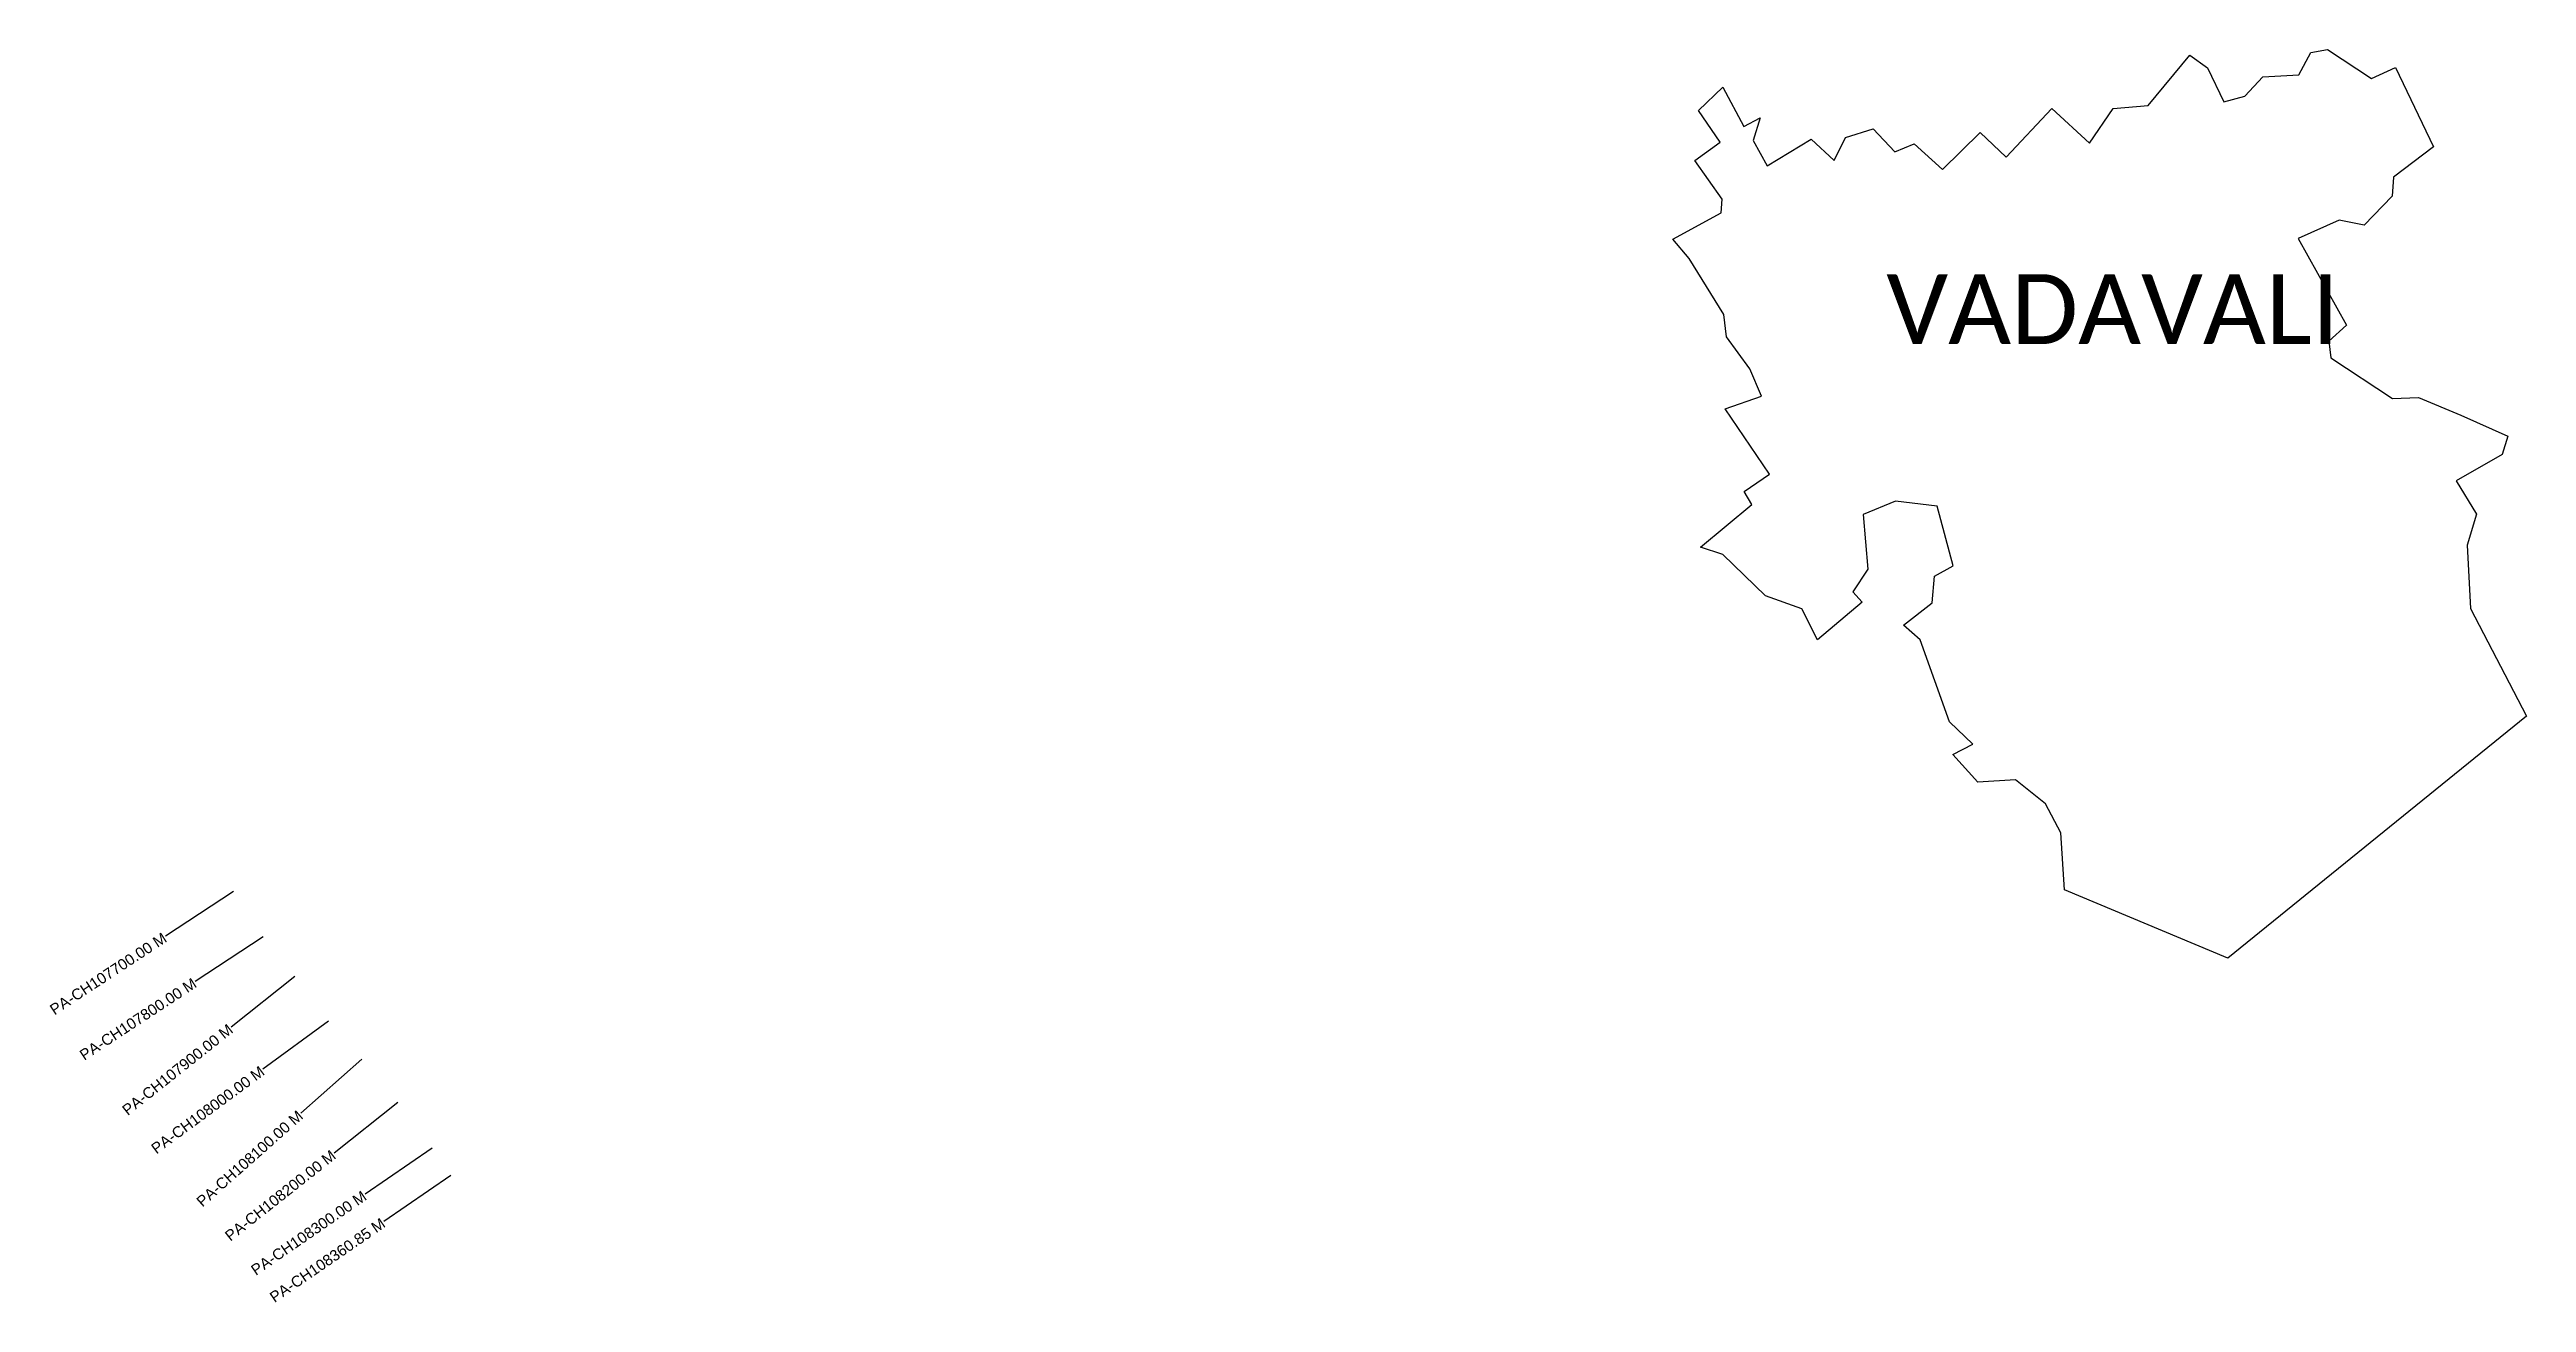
# Model space of a CAD drawing. Header units: metres. Extents: x 268033 to 272594, y 2138635 to 2140942.
import ezdxf
from ezdxf.enums import TextEntityAlignment as Align

# ---------------------------------------------------------------- set-up
doc = ezdxf.new("R2010")
doc.units = ezdxf.units.M
for name, color, linetype in [('CS', 134, 'Continuous'), ('CSMark', 6, 'Continuous'), ('village', 3, 'Continuous'), ('VILLAGE NAME', 250, 'Continuous')]:
    doc.layers.add(name, color=color, linetype=linetype)
doc.styles.add('DynamicDimensions', font='arial.ttf')
doc.styles.get("Standard").update_dxf_attribs({"font": 'simplex.shx'})

msp = doc.modelspace()

# ---------------------------------------------------------------- linework, layer by layer
at = {"layer": 'CS'}
for p, q in [((268371.7, 2139391.4), (268246.3, 2139309.1)), ((268426.6, 2139307.9), (268301.2, 2139225.5)), ((268484.8, 2139235), (268367.3, 2139141.7)), ((268546.6, 2139152.9), (268425.8, 2139064)), ((268607.8, 2139082.8), (268495.6, 2138983.2)), ((268674.5, 2139002.6), (268556.8, 2138909.6)), ((268737.7, 2138918.8), (268614, 2138833.9)), ((268772.1, 2138868.7), (268648.5, 2138783.7))]:
    msp.add_line(p, q, dxfattribs=at)
at = {"layer": 'village', "color": 3, "true_color": 0x00ff00}
msp.add_polyline3d([(272490.9, 2139912.3, 0), (272594.2, 2139714, 0), (272044.4, 2139268.5, 0), (271743.4, 2139394.5, 0), (271736.7, 2139499.3, 0), (271708.2, 2139553.1, 0), (271653.4, 2139597.1, 0), (271583.7, 2139592.5, 0), (271537.7, 2139643.6, 0), (271574.7, 2139662.9, 0), (271531.8, 2139703.6, 0), (271477.9, 2139854.9, 0), (271447.2, 2139881.6, 0), (271499.6, 2139923.3, 0), (271504, 2139972.3, 0), (271538.2, 2139991.1, 0), (271508.7, 2140101.2, 0), (271432.5, 2140110.1, 0), (271372.5, 2140085.4, 0), (271381.1, 2139985.2, 0), (271353.4, 2139943.2, 0), (271370.6, 2139924.3, 0), (271288.7, 2139855.1, 0), (271259.9, 2139912.1, 0), (271193.1, 2139936.1, 0), (271114.3, 2140012.1, 0), (271073, 2140025.3, 0), (271167.9, 2140103.9, 0), (271153.6, 2140128, 0), (271200.1, 2140159.8, 0), (271118.5, 2140280.4, 0), (271185.7, 2140303.9, 0), (271164.1, 2140353.7, 0), (271120.9, 2140412.7, 0), (271115.9, 2140453.7, 0), (271052.3, 2140557.1, 0), (271022.3, 2140592.5, 0), (271111.4, 2140641.1, 0), (271113.3, 2140666.4, 0), (271062.7, 2140737.7, 0), (271109.4, 2140771.2, 0), (271069.7, 2140829.5, 0), (271114.3, 2140872.5, 0), (271152.8, 2140800.5, 0), (271182.8, 2140816.1, 0), (271170.3, 2140774.5, 0), (271196, 2140727.6, 0), (271277.1, 2140776.9, 0), (271319.5, 2140737.4, 0), (271340.4, 2140779.7, 0), (271391.1, 2140795.9, 0), (271430.8, 2140753.4, 0), (271466.8, 2140768.6, 0), (271518.5, 2140721.2, 0), (271588.3, 2140789.4, 0), (271635.8, 2140743.6, 0), (271719.9, 2140833.1, 0), (271789.8, 2140769.5, 0), (271833.1, 2140833.4, 0), (271897.8, 2140838.9, 0), (271974.4, 2140931.5, 0), (272006.9, 2140908.1, 0), (272036.8, 2140845.9, 0), (272075.3, 2140855.9, 0), (272108.4, 2140891.9, 0), (272175.1, 2140895.5, 0), (272196.8, 2140936.6, 0), (272227.7, 2140942, 0), (272309.1, 2140888.9, 0), (272353, 2140908.7, 0), (272422.9, 2140762.6, 0), (272349.2, 2140706.9, 0), (272346.7, 2140671.9, 0), (272295.1, 2140618.8, 0), (272249.2, 2140627.7, 0), (272173.8, 2140593.7, 0), (272262.5, 2140434.6, 0), (272230.4, 2140404.7, 0), (272233.7, 2140374.4, 0), (272347.2, 2140299.2, 0), (272395.3, 2140301.4, 0), (272473, 2140268.9, 0), (272560, 2140230.2, 0), (272549.4, 2140196.1, 0), (272464.6, 2140147.7, 0), (272502.3, 2140086, 0), (272485, 2140029, 0)], close=True, dxfattribs=at)

# ---------------------------------------------------------------- texts
at = {"layer": 'CSMark', "style": 'DynamicDimensions'}
for s, rotation, p in [('PA-CH107700.00 M', 33.2895, (268245.5, 2139308.6)), ('PA-CH107800.00 M', 33.2895, (268300.4, 2139225)), ('PA-CH107900.00 M', 38.4434, (268366.5, 2139141.1)), ('PA-CH108000.00 M', 36.3752, (268425, 2139063.4)), ('PA-CH108100.00 M', 41.5844, (268494.9, 2138982.6)), ('PA-CH108200.00 M', 38.3049, (268556, 2138909)), ('PA-CH108300.00 M', 34.5036, (268613.2, 2138833.3)), ('PA-CH108360.85 M', 34.5036, (268647.7, 2138783.2))]:
    msp.add_text(s, height=20, rotation=rotation, dxfattribs=at).set_placement(p, align=Align.MIDDLE_RIGHT)
at = {"layer": 'VILLAGE NAME', "insert": (271415.4, 2140528.2), "char_height": 128.647, "attachment_point": 1}
msp.add_mtext_dynamic_manual_height_columns('{\\fCalibri|b0|i0|c0|p34;VADAVALI}', width=1449.11, gutter_width=643.2, heights=[0], dxfattribs=at)

doc.saveas('drawing.dxf')
